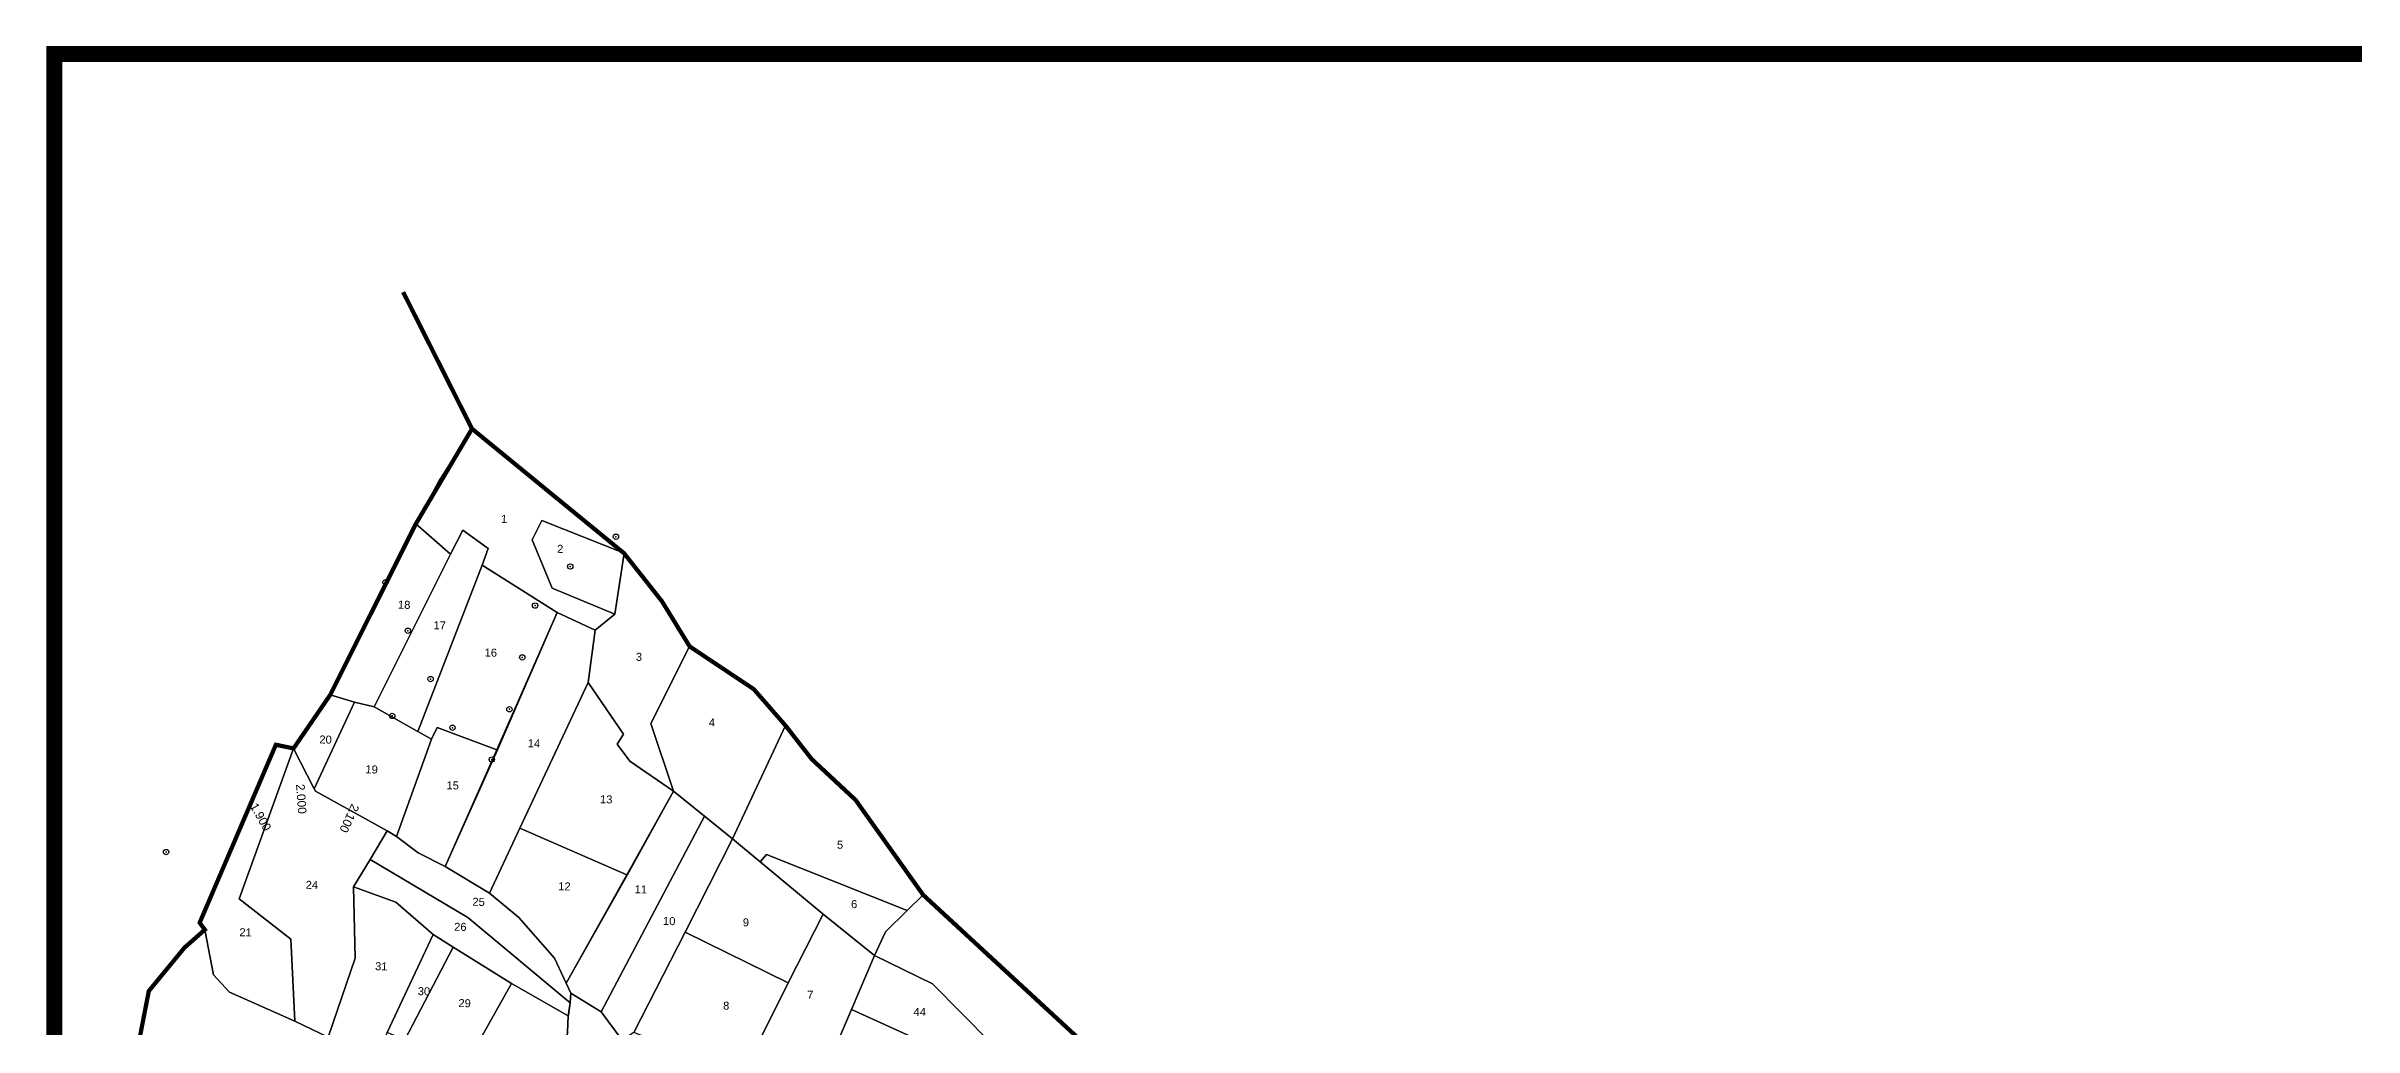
# Model space of a CAD drawing. Header units: millimetres. Extents: x 191342 to 235284, y 1600297 to 1616674.
# Drawn here: x 191342 to 195668, y 1612050 to 1613889 of the extents above; entities that cross this region are included whole.
import ezdxf
from ezdxf.enums import TextEntityAlignment as Align

# ---------------------------------------------------------------- set-up
doc = ezdxf.new("R2010")
doc.units = ezdxf.units.MM
doc.header["$LTSCALE"] = 15
doc.header["$PDMODE"] = 32
doc.header["$PDSIZE"] = 10
doc.linetypes.add('HIDDEN2', pattern=[0.1875, 0.125, -0.0625])
for name, color, linetype in [('CS', 134, 'Continuous'), ('CSMark', 72, 'Continuous'), ('PLOT', 7, 'Continuous'), ('PLOT NO', 7, 'Continuous'), ('STRUCTURE', 5, 'Continuous'), ('text2', 7, 'Continuous'), ('VILLAGE BOUNDRY', 5, 'Continuous')]:
    doc.layers.add(name, color=color, linetype=linetype)
doc.styles.get("Standard").update_dxf_attribs({"font": 'arial.ttf'})

msp = doc.modelspace()

# ---------------------------------------------------------------- linework, layer by layer
at = {"layer": 'CS'}
for p in [(191977.9, 1612883.6), (192020, 1612792.9), (192062.5, 1612702.4), (192103.5, 1612611.2)]:
    msp.add_point(p, dxfattribs=at)
at = {"layer": 'PLOT'}
for points in [[(192370.8, 1612794), (192299.8, 1612826.9), (192159.3, 1612916.1), (192170.1, 1612947.2), (192122.9, 1612981.5), (192099.8, 1612936.5), (192034.7, 1612993), (192077.5, 1613072), (192140.1, 1613171.4), (192425.1, 1612938.1), (192271.2, 1612999.6), (192252.8, 1612963.5), (192290.2, 1612872.9), (192407.8, 1612824.1), (192370.8, 1612794)], [(191874.2, 1612672.5), (192025, 1612971.7), (192034.7, 1612993), (192099.8, 1612936.5), (191956.8, 1612650.1), (191919.8, 1612658.9), (191874.2, 1612672.5)], [(192407.8, 1612824.1), (192290.2, 1612872.9), (192252.8, 1612963.5), (192271.2, 1612999.6), (192425.1, 1612938.1), (192407.8, 1612824.1)], [(192038.7, 1612603.9), (192037.5, 1612604.5), (191956.8, 1612650.1), (192099.8, 1612936.5), (192122.9, 1612981.5), (192170.1, 1612947.2), (192159.3, 1612916.1), (192038.7, 1612603.9)], [(192064.4, 1612589.6), (192038.7, 1612603.9), (192159.3, 1612916.1), (192299.8, 1612826.9), (192186.4, 1612569.9), (192074.7, 1612611.3), (192064.4, 1612589.6)], [(192425.1, 1612938.1), (192496.1, 1612848.1), (192548, 1612763.6), (192475.1, 1612619.3), (192517.7, 1612491.9), (192436.2, 1612548.7), (192412.1, 1612580.6), (192423.8, 1612599), (192357.9, 1612696.1), (192370.8, 1612794), (192407.8, 1612824.1), (192425.1, 1612938.1)], [(192089.9, 1612351.3), (192187.7, 1612569.4), (192299.8, 1612826.9), (192370.8, 1612794), (192357.9, 1612696.1), (192229.6, 1612423), (192172.8, 1612301.2), (192089.9, 1612351.3)], [(192299.8, 1612826.9), (192187.7, 1612569.4), (192186.4, 1612569.9), (192299.8, 1612826.9)], [(192299.8, 1612826.9), (192187.7, 1612569.4), (192186.4, 1612569.9), (192299.8, 1612826.9)], [(192628.3, 1612402.9), (192576.2, 1612445.3), (192517.7, 1612491.9), (192475.1, 1612619.3), (192548, 1612763.6), (192668.3, 1612683.3), (192727.8, 1612615.1), (192628.3, 1612402.9)], [(192229.6, 1612423), (192357.9, 1612696.1), (192423.8, 1612599), (192412.1, 1612580.6), (192436.2, 1612548.7), (192517.7, 1612491.9), (192430.1, 1612335.1), (192229.6, 1612423)], [(191805.6, 1612572.4), (191874.2, 1612672.5), (191919.8, 1612658.9), (191844.1, 1612496.8), (191805.6, 1612572.4)], [(191981.3, 1612417.7), (191846.5, 1612492.1), (191844.1, 1612496.8), (191919.8, 1612658.9), (191956.8, 1612650.1), (192037.5, 1612604.5), (192038.7, 1612603.9), (192064.4, 1612589.6), (191998.4, 1612407.3), (191981.3, 1612417.7)], [(191998.4, 1612407.3), (192064.4, 1612589.6), (192074.7, 1612611.3), (192186.4, 1612569.9), (192089.9, 1612351.3), (192038.9, 1612376.8), (191998.4, 1612407.3)], [(192727.8, 1612615.1), (192776.6, 1612552.5), (192859.2, 1612475.5), (192955.5, 1612340.8), (192985.6, 1612297.9), (192955.6, 1612268.4), (192691.9, 1612373.6), (192680, 1612359.9), (192628.3, 1612402.9), (192727.8, 1612615.1)], [(191639.3, 1612232.5), (191629.6, 1612245.6), (191705.1, 1612421.6), (191772.4, 1612579.1), (191805.6, 1612572.4), (191703.5, 1612290.6), (191800.8, 1612214.6), (191808.3, 1612061), (191685.7, 1612115.2), (191655.7, 1612148.1), (191639.3, 1612232.5)], [(191870.2, 1612031.4), (191808.3, 1612061), (191800.8, 1612214.6), (191703.5, 1612290.6), (191805.6, 1612572.4), (191844.1, 1612496.8), (191846.5, 1612492.1), (191981.3, 1612417.7), (191949, 1612364.4), (191917.8, 1612313.1), (191921, 1612179), (191870.2, 1612031.4)], [(192187.7, 1612569.4), (192089.9, 1612351.3), (192186.4, 1612569.9), (192187.7, 1612569.4)], [(192187.7, 1612569.4), (192089.9, 1612351.3), (192186.4, 1612569.9), (192187.7, 1612569.4)], [(192430.8, 1612334.8), (192517.7, 1612491.9), (192576.2, 1612445.3), (192382.4, 1612078.4), (192325.5, 1612113.4), (192316.7, 1612132.1), (192430.8, 1612334.8)], [(192517.7, 1612491.9), (192430.8, 1612334.8), (192430.1, 1612335.1), (192517.7, 1612491.9)], [(192517.7, 1612491.9), (192430.8, 1612334.8), (192430.1, 1612335.1), (192517.7, 1612491.9)], [(192382.4, 1612078.4), (192576.2, 1612445.3), (192628.3, 1612402.9), (192539.4, 1612228.1), (192443.6, 1612039.7), (192421.8, 1612025.8), (192382.4, 1612078.4)], [(191981.3, 1612417.7), (191998.4, 1612407.3), (192038.9, 1612376.8), (192089.9, 1612351.3), (192172.8, 1612301.2), (192227.8, 1612255.2), (192267.6, 1612209.8), (192294.5, 1612179.3), (192316.7, 1612132.1), (192325.5, 1612113.4), (192324.3, 1612095.3), (192132.5, 1612255.7), (191949, 1612364.4), (191981.3, 1612417.7)], [(192316.7, 1612132.1), (192294.5, 1612179.3), (192267.6, 1612209.8), (192227.8, 1612255.2), (192172.8, 1612301.2), (192229.6, 1612423), (192430.1, 1612335.1), (192316.7, 1612132.1)], [(192628.3, 1612402.9), (192680, 1612359.9), (192798.4, 1612261.5), (192733, 1612133), (192733, 1612133), (192539.4, 1612228.1), (192628.3, 1612402.9)], [(192320.8, 1612072.1), (192320.2, 1612070.9), (192214.2, 1612131.7), (192105, 1612199.6), (192067.5, 1612223.8), (191997.3, 1612284.3), (191917.8, 1612313.1), (191949, 1612364.4), (192132.5, 1612255.7), (192324.3, 1612095.3), (192320.8, 1612072.1)], [(192894.8, 1612184.3), (192798.4, 1612261.5), (192680, 1612359.9), (192691.9, 1612373.6), (192955.6, 1612268.4), (192915.2, 1612228.6), (192894.8, 1612184.3)], [(191952.6, 1611980.1), (191870.2, 1612031.4), (191921, 1612179), (191917.8, 1612313.1), (191997.3, 1612284.3), (192067.5, 1612223.8), (191980.8, 1612040), (191952.6, 1611980.1)], [(192430.8, 1612334.8), (192316.7, 1612132.1), (192430.1, 1612335.1), (192430.8, 1612334.8)], [(192430.8, 1612334.8), (192316.7, 1612132.1), (192430.1, 1612335.1), (192430.8, 1612334.8)], [(192674.3, 1611956.7), (192649.6, 1611965.9), (192733, 1612133), (192798.4, 1612261.5), (192894.8, 1612184.3), (192851.3, 1612082.9), (192780.6, 1611918.3), (192674.3, 1611956.7)], [(191801.2, 1611887.4), (191651.7, 1611951.7), (191514.1, 1612013.8), (191534.3, 1612117.6), (191601.1, 1612198.8), (191639.3, 1612232.5), (191655.7, 1612148.1), (191685.7, 1612115.2), (191808.3, 1612061), (191870.2, 1612031.4), (191952.6, 1611980.1), (191947, 1611910.5), (191833.4, 1611957), (191801.2, 1611887.4)], [(192067.5, 1612223.8), (192105, 1612199.6), (192014, 1612026), (191980.8, 1612040), (192067.5, 1612223.8)], [(192733, 1612133), (192649.6, 1611965.9), (192613.1, 1611978.1), (192525.3, 1612007.3), (192443.6, 1612039.7), (192539.4, 1612228.1), (192733, 1612133)], [(192105, 1612199.6), (192214.2, 1612131.7), (192128, 1611977.8), (192014, 1612026), (192105, 1612199.6)], [(192894.8, 1612184.3), (193003.1, 1612131.1), (193112.8, 1612020.5), (193102.3, 1611968.3), (192968.1, 1612029.6), (192851.3, 1612082.9), (192894.8, 1612184.3)], [(192258.9, 1611890), (192128, 1611977.8), (192214.2, 1612131.7), (192320.2, 1612070.9), (192318.8, 1612040.9), (192314.4, 1611972.1), (192278.3, 1611889.8), (192258.9, 1611890)], [(192324.3, 1612095.3), (192325.5, 1612113.4), (192382.4, 1612078.4), (192421.8, 1612025.8), (192435.8, 1612007.2), (192405.1, 1611930), (192342.1, 1611934.8), (192314.4, 1611972.1), (192314.4, 1611972.1), (192314.4, 1611972.1), (192314.4, 1611972.1), (192318.8, 1612040.9), (192320.2, 1612070.9), (192324.3, 1612095.3)], [(192858.1, 1611883.6), (192818, 1611900.1), (192780.6, 1611918.3), (192851.3, 1612082.9), (192968.1, 1612029.6), (192895.9, 1611869.7), (192858.1, 1611883.6)]]:
    msp.add_lwpolyline(points, close=True, dxfattribs=at)
msp.add_lwpolyline([(193112.8, 1612020.5), (193003.1, 1612131.1), (192894.8, 1612184.3), (192915.2, 1612228.6), (192955.6, 1612268.4), (192955.6, 1612268.4), (192985.6, 1612297.9), (193371.4, 1611941.6)], dxfattribs=at)
at = {"layer": 'STRUCTURE', "color": 2}
msp.add_point((191990.6, 1612633.2), dxfattribs=at)
at = {"layer": 'text2', "color": 5, "const_width": 30}
msp.add_lwpolyline([(191356.9, 1613873.6), (202065.7, 1613873.6), (202065.7, 1600312.2), (191356.9, 1600312.2)], close=True, dxfattribs=at)
at = {"layer": 'text2', "color": 2, "linetype": 'Continuous'}
for p in [(192410, 1612969, 86), (191566.6, 1612378, 2)]:
    msp.add_point(p, dxfattribs=at)
at = {"layer": 'text2', "color": 2}
for p in [(192324.4, 1612913.3), (192258.4, 1612840.1), (192234.4, 1612742.9), (192210.2, 1612645.6), (192177.2, 1612551.6)]:
    msp.add_point(p, dxfattribs=at)
at = {"layer": 'VILLAGE BOUNDRY', "linetype": 'HIDDEN2', "ltscale": 20, "const_width": 8}
for points in [[(191514.1, 1612013.8), (191534.3, 1612117.6), (191601.1, 1612198.8), (191639.3, 1612232.5), (191629.6, 1612245.6), (191772.4, 1612579.1), (191805.6, 1612572.4), (191874.2, 1612672.5), (192034.7, 1612993), (192140.1, 1613171.4), (192011.1, 1613427.5)], [(192140.1, 1613171.4), (192425.1, 1612938.1), (192496.1, 1612848.1), (192548, 1612763.6), (192668.3, 1612683.3), (192727.8, 1612615.1), (192776.6, 1612552.5), (192859.2, 1612475.5), (192985.6, 1612297.9), (193371.4, 1611941.6), (193847, 1611838.2), (193930.4, 1611810.3), (194142.3, 1611735.8), (194383.1, 1611637.1), (194549.2, 1611566), (194646.6, 1611525.9), (194870.4, 1611445.9), (195002, 1611426.7), (195132.1, 1611408.5), (195414.3, 1611233.6), (195580.7, 1611123.5), (195854.4, 1610936.7)]]:
    msp.add_lwpolyline(points, dxfattribs=at)

# ---------------------------------------------------------------- texts
at = {"layer": 'CSMark', "color": 1}
for s, rotation, p in [('2.000', 274.157, (191818.2, 1612505.6)), ('1.900', 299.4059, (191730.3, 1612468.3)), ('2.100', 244.9055, (191922.1, 1612466.5))]:
    msp.add_text(s, height=16, rotation=rotation, dxfattribs=at).set_placement(p, align=Align.MIDDLE_LEFT)
at = {"layer": 'PLOT NO', "color": 7}
for s, p in [('1', (192194.3, 1612995.2)), ('2', (192299.4, 1612939)), ('18', (192001.2, 1612834.3)), ('17', (192067.8, 1612795.8)), ('16', (192163.6, 1612744.7)), ('3', (192447.1, 1612736.6)), ('4', (192583.8, 1612613.7)), ('20', (191853.8, 1612581.7)), ('14', (192244.4, 1612574.5)), ('19', (191940.1, 1612525.7)), ('15', (192092.1, 1612495.8)), ('13', (192379.9, 1612469.7)), ('5', (192824, 1612384.4)), ('24', (191828.2, 1612309.3)), ('12', (192301.5, 1612306.5)), ('11', (192444.8, 1612300.9)), ('25', (192140.7, 1612277.5)), ('10', (192497.9, 1612241.5)), ('6', (192850.5, 1612273.1)), ('21', (191703.9, 1612220.4)), ('26', (192106.5, 1612230.7)), ('9', (192647.6, 1612238.9)), ('31', (191958.3, 1612156.7)), ('30', (192038.2, 1612110)), ('29', (192114.4, 1612087.6)), ('8', (192610.6, 1612082.8)), ('7', (192768.2, 1612103.2)), ('44', (192967.5, 1612071.2))]:
    msp.add_text(s, height=15, rotation=358.7911, dxfattribs=at).set_placement(p)

doc.saveas('drawing.dxf')
